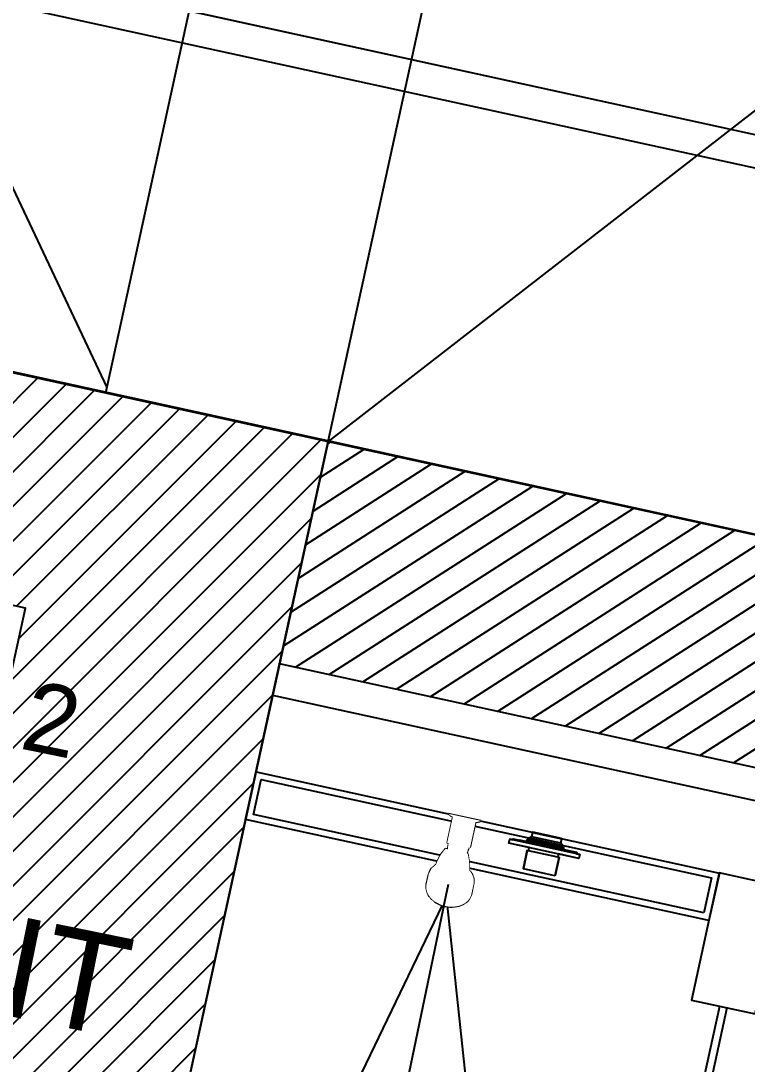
# Model space of a CAD drawing. Extents: x -678889171 to 586587, y -792238163 to 335485.
# Drawn here: x 70778 to 71895, y 26906 to 28510 of the extents above; entities that cross this region are included whole.
import ezdxf
from ezdxf import colors
from ezdxf.entities.mleader import LeaderData, LeaderLine
from ezdxf.enums import TextEntityAlignment as Align
from ezdxf.math import Vec2, Vec3

# ---------------------------------------------------------------- set-up
doc = ezdxf.new("R2010")
doc.units = 0
doc.header["$MEASUREMENT"] = 0
doc.set_wipeout_variables(frame=1)
doc.linetypes.add('XR-A-9TH-FLOOR$0$XR-A-CORE$0$$0$HIDDEN-Z', pattern=[3, 2, -1])
doc.linetypes.add('XR-Ducts$0$XR-A-CORE$0$$0$HIDDEN-Z', pattern=[3, 2, -1])
for name, color, linetype in [('E-TEXT', 3, 'Continuous'), ('XR-A-7TH8TH$0$XR-A-TYP-7-8-9-10$0$A-FURN-SANT', 252, 'Continuous'), ('XR-A-7TH8TH$0$XR-A-TYP-7-8-9-10$0$A-WALL', 252, 'Continuous'), ('XR-A-7TH8TH$0$XR-A-TYP-7-8-9-10$0$TYPICAL TYPES$0$I-GLAZ-FULL', 252, 'Continuous'), ('XR-A-7TH8TH$0$XR-A-TYP-7-8-9-10$0$TYPICAL TYPES$0$I-WALL', 252, 'Continuous'), ('XR-A-7TH8TH$0$XR-A-TYP-7-8-9-10$0$TYPICAL TYPES$0$XREF_3BR$0$WC-SERIAL', 252, 'Continuous'), ('XR-A-9TH-FLOOR$0$A-WALL', 252, 'Continuous'), ('XR-A-col-910$0$A-COLS', 252, 'Continuous'), ('XR-A-col-910$0$A-COLS-PATT', 252, 'Continuous'), ('XR-A-col-910$0$A-SITE-PATT', 252, 'Continuous'), ('XR-A-ST Cat Walk$0$A-FLOR-HRAL', 252, 'Continuous'), ('XR-A-ST Cat Walk$0$A-FLOR-STRS', 252, 'Continuous'), ('XR-Ducts$0$XR-A-CORE$0$$0$61-EGY-21-AR-1-GR-0A$0$A-FLOR-OPEN', 252, 'Continuous'), ('XR-Typ27 7th to11Th$0$XR-A-CORE$0$$0$61-EGY-21-AR-1-GR-0A$0$A-FLOR-OPEN', 252, 'Continuous'), ('XR-Typ27 7th to11Th$0$XR-A-TYP-7-8-9-10$0$A-WALL', 252, 'Continuous')]:
    doc.layers.add(name, color=color, linetype=linetype)
for name, color, linetype, lineweight in [('XR-A-9TH-FLOOR$0$XR-A-CORE$0$$0$A-DOOR-OVHD', 252, 'XR-A-9TH-FLOOR$0$XR-A-CORE$0$$0$HIDDEN-Z', 9), ('XR-A-col-910$0$MOD-COL', 252, 'Continuous', 50), ('XR-Ducts$0$XR-A-CORE$0$$0$A-DOOR-OVHD', 252, 'XR-Ducts$0$XR-A-CORE$0$$0$HIDDEN-Z', 9)]:
    doc.layers.add(name, color=color, linetype=linetype, lineweight=lineweight)
doc.styles.get("Standard").update_dxf_attribs({"font": 'arial.ttf'})
doc.styles.add('XR-A-7TH8TH$0$XR-A-TYP-7-8-9-10$0$TYPICAL TYPES$0$XREF_3BR$0$Standard', font='arial.ttf')

# ---------------------------------------------------------------- blocks, each defined once
blk = doc.blocks.new('XR-A-ST Cat Walk')
at = {"layer": 'XR-A-ST Cat Walk$0$A-FLOR-HRAL'}
for points in [[(76595.0627255122, 16849.88445540058), (76072.77008284495, 14463.19128556767), (72117.242822944, 15327.95458957181), (72521.6014110177, 17177.53748756786), (74182.5462410932, 16815.33922999782), (74299.53806806912, 17351.83261757066)], [(76546.21859427213, 16860.57327401649), (76034.61258982967, 14522.71427180532), (72176.76798754002, 15366.12204665), (72559.7745124324, 17118.03814081912), (74220.7451633357, 16755.83425256306), (74348.39001790775, 17341.17958997453)]]:
    blk.add_lwpolyline(points, dxfattribs=at)
at = {"layer": 'XR-A-ST Cat Walk$0$A-FLOR-STRS'}
blk.add_lwpolyline([(77132.39804614538, 16732.53558346568), (76546.21859427213, 16860.57327401649), (76035.52246984353, 14522.51515796741), (72176.94005018528, 15366.90908106805), (72559.7745124324, 17118.03814081912), (74220.55366888801, 16754.95610998167), (74348.39001790775, 17341.17958997453), (72101.76502749416, 17832.3401159715), (71462.66421533354, 14909.01916488496), (76493.6143836671, 13808.06982973011), (77132.39804500947, 16732.53557826532)], dxfattribs=at)
blk = doc.blocks.new('*U1542')
at = {"layer": 'XR-A-col-910$0$A-COLS-PATT'}
h = blk.add_hatch(dxfattribs=at)
h.set_pattern_fill('ANSI31', color=256, scale=300)
h.set_pattern_definition([(45, (-2250.000000000025, -50), (-26.51650429449553, 26.51650429449553), [])])
h.paths.add_polyline_path([(-18083.46579891469, 85098.79667194281), (-15333.46579891467, 85098.79667194281), (-15333.46579891467, 84748.79667194281), (-18083.46579891469, 84748.79667194281)])
at = {"layer": 'XR-A-col-910$0$A-COLS'}
blk.add_lwpolyline([(-18083.46579891469, 85098.79667194281), (-15333.46579891467, 85098.79667194281), (-15333.46579891467, 84748.79667194281), (-18083.46579891469, 84748.79667194281)], close=True, dxfattribs=at)
blk = doc.blocks.new('XR-A-col-910')
at = {"layer": 'XR-A-col-910$0$A-SITE-PATT'}
h = blk.add_hatch(dxfattribs=at)
h.set_pattern_fill('ANSI31', color=256, scale=300, angle=8.131430397627627)
h.set_pattern_definition([(44.9999999999999, (5796.23562687479, -60010.182271977), (-26.51650429449548, 26.51650429449557), [])])
h.paths.add_polyline_path([(71846.54634862689, 6122.709807082269), (73585.7250492476, 14084.98067959767), (71143.31067117541, 14618.4710785611), (71217.99932703028, 14960.4090914912), (74051.20000559404, 14341.56022869364), (72237.33264911844, 6037.35134324813)])
at = {"layer": 'XR-A-col-910$0$A-COLS'}
blk.add_lwpolyline([(71846.54634862689, 6122.709807082269), (73585.7250492476, 14084.98067959767), (71143.31067117541, 14618.4710785611), (71217.99932703028, 14960.4090914912), (74051.20000559404, 14341.56022869364), (72237.33264911844, 6037.35134324813)], close=True, dxfattribs=at)
at = {"layer": 'XR-A-col-910$0$MOD-COL', "rotation": 347.6785494931179}
blk.add_blockref('*U1542', (73558.37035953105, -72655.99174406685, 1.103375910068936e-08), dxfattribs=at)
blk = doc.blocks.new('XR-Ducts')
at = {"layer": 'XR-Ducts$0$XR-A-CORE$0$$0$61-EGY-21-AR-1-GR-0A$0$A-FLOR-OPEN'}
for p, q in [((72101.24969072378, 17832.48394689439), (73710.92190549972, 14424.47775703272)), ((73709.27582973427, 14416.31220500608), (74348.69991399508, 17341.11184002698)), ((74051.20000559403, 14341.56022869362), (74690.62408985484, 17266.35986371452)), ((77132.39804500916, 16732.53557826555), (74051.200005594, 14341.56022869387))]:
    blk.add_line(p, q, dxfattribs=at)
at = {"layer": 'XR-Ducts$0$XR-A-CORE$0$$0$A-DOOR-OVHD'}
blk.add_lwpolyline([(77132.39804500916, 16732.53557826555), (72101.24319256155, 17832.45420030737), (71462.19120926356, 14907.07087589325), (76493.61438366608, 13808.06982972947)], close=True, dxfattribs=at)
blk = doc.blocks.new('XR-Typ27 7th to11Th')
at = {"layer": 'XR-Typ27 7th to11Th$0$XR-A-CORE$0$$0$61-EGY-21-AR-1-GR-0A$0$A-FLOR-OPEN'}
for p, q in [((72101.24969072378, 17832.48394689439), (73710.92190549972, 14424.47775703272)), ((73709.27582973427, 14416.31220500608), (74348.69991399508, 17341.11184002698)), ((74051.20000559403, 14341.56022869362), (74690.62408985484, 17266.35986371452))]:
    blk.add_line(p, q, dxfattribs=at)
at = {"layer": 'XR-Typ27 7th to11Th$0$XR-A-TYP-7-8-9-10$0$A-WALL'}
for p, q in [((74051.20000559406, 14341.56022869386), (72899.13085102112, 14593.20378206608)), ((73381.63835548845, 11276.18734775519), (73976.51445135954, 13999.6364155362))]:
    blk.add_line(p, q, dxfattribs=at)
blk = doc.blocks.new('XR-A-7TH8TH$0$XR-A-TYP-7-8-9-10$0$TYPICAL TYPES$0$XREF_3BR$0$Ct370p')
at = {"layer": 'XR-A-7TH8TH$0$XR-A-TYP-7-8-9-10$0$A-FURN-SANT'}
for p, q in [((-0.01787886788537207, 5.068153140541654e-05), (-0.01787886788537207, -0.003149409473657272)), ((0.01787886788538628, -0.003416459202021827), (0.01787886788537207, 0)), ((-0.01787886788537207, -0.003149409473657272), (-0.01787886788537207, -0.04401936840407927)), ((0.01787886788538628, -0.003416459202021827), (0.01787886788538628, -0.04401936840407927)), ((-0.01253571428571831, -0.01794291607074783), (-0.01253571428571831, -0.04401936840407927)), ((0.01253571428573252, -0.01794291607075138), (0.01253571428571831, -0.04401936840407927)), ((-0.01572925277675097, -0.04401936840407927), (-0.01787886788537207, -0.04401936840407927)), ((-0.01253571428571831, -0.04401936840407927), (-0.01572925277675097, -0.04401936840407927)), ((-0.01253571428571831, -0.04401936840407927), (-0.01253571428571831, -0.04489191204963561)), ((-0.01253571428571831, -0.04489191204963561), (-0.01253571428571831, -0.0725813780138509)), ((0.01572925277675097, -0.04401936840407927), (0.01253571428571831, -0.04401936840407927)), ((0.01253571428571831, -0.04401936840407927), (0.01253571428573252, -0.04489191204963561)), ((0.01253571428573252, -0.04489191204963561), (0.01253571428573252, -0.0725813780138509)), ((0.01787886788538628, -0.04401936840407927), (0.01572925277675097, -0.04401936840407927)), ((-0.01253571428571831, -0.0725813780138509), (-0.01253571428571831, -0.07552144434122354)), ((0.01253571428573252, -0.0725813780138509), (0.01253571428573252, -0.07552144434122354)), ((-0.03530892857138213, -0.1131075047645922), (-0.03530892857138213, -0.0973796559851543)), ((0.03530892857139634, -0.1131075047645922), (0.03530892857138213, -0.0973796559851543)), ((-0.02500000000003411, -0.1197072267789316), (-0.02500000000003411, -0.1202908552428497))]:
    blk.add_line(p, q, dxfattribs=at)
for points in [[(-0.02558276480831978, 0, 0.07768893097304896), (-0.01787886788537207, -0.003149409473657272)], [(0.01787886788538628, -0.003416459202018274, 0.1146559638912077), (0.02558276480831978, 0, -2.040379481594676)], [(-0.01572925277675097, -0.04401936840407927, 0.01175441006582145), (-0.01479185217817758, -0.05346630955462217, 0.8715293411082307)], [(0.01572925277675097, -0.04401936840407927, -0.01175441006582145), (0.01479185217819179, -0.05346630955462572, -0.8715293411082307)], [(-0.01462501648335035, -0.05346630955462572), (-0.01828021807607172, -0.05346630955462572, 0.1094724859775199), (-0.02744182638629411, -0.08072540138514483, 0.08638782816952728)], [(-0.01989606771523711, -0.07544726087878928, 0.02660990824048174), (-0.02022660230849738, -0.05692614523355388, 42.43089830861947)], [(-0.01253571428571831, -0.05897033866697399, 0.1789384641164113), (-0.02004013117829118, -0.06985982463141482, -7.981731971230445)], [(-0.01253571428571831, -0.05346630955462572), (-0.01462501648335035, -0.05346630955462572, 0.1618948752590729)], [(0.01479185217819179, -0.05346630955462572), (0.01253571428573252, -0.05346630955462217, 0.1618948752590729)], [(0.01691803074659504, -0.06985982463141482, 0.1229984033059245), (0.01253571428573252, -0.06172317449055242, -7.981731971230445)], [(0.01637651817527797, -0.05346630955462572), (0.01479185217819179, -0.05346630955462572, 0.1618948752590729)], [(0.02414479263872238, -0.07803803796699071, 0.07994677568552638), (0.01637651817527797, -0.05346630955462572, -0.2371822571315181)], [(0.01693986077971488, -0.07407566606781302, -0.01704061555800538), (0.01678265095101494, -0.05509211075103693, -135.1754357065881)], [(-0.01253571428571831, -0.0725813780138509, 0.007695850881152427), (-0.01392019267694877, -0.0729886035620595, 0.08582688903698608), (-0.02496718282925769, -0.07863759292597905, 0.02845035186401349), (-0.02744182638629411, -0.08072540138514483, 0.1267266876470203)], [(0.02414479263872238, -0.07803803796699071, 0.07879074585196283), (0.01392019267696298, -0.0729886035620595, 0.007695850881154122), (0.01253571428573252, -0.07258137801384734, 0.0755080478063295)], [(0.03530892857138213, -0.09737965598515075, 0.1267266876470196), (0.03280341146738408, -0.08765289908176399, 0.07566636179296912), (0.02758178325925087, -0.08085871515328691, 0.03014889810885108), (0.02496718282925769, -0.07863759292597905, 0.006988881818005764), (0.02414479263872238, -0.07803803796699071, 0.007695850881154122)], [(-0.02744182638629411, -0.08072540138514483, 0.01178267698383225), (-0.02839453364059352, -0.08167026263265953, 0.06553096877080353), (-0.03280341146736987, -0.08765289908176399, 0.1267266876470203), (-0.03530892857138213, -0.09737965598515075, 0.1267266876470189)], [(-0.03530892857138213, -0.09737965598515075, 0.1267266876470189), (-0.03280341146736987, -0.1071064128885411, 0.1060572036859059), (-0.02496718282925769, -0.1161217190443224, 0.08582688903697783), (-0.01392019267694877, -0.121770708408242, 0.07550804780632711), (0, -0.1238849357502829, 0.07550804780627629), (0.01392019267696298, -0.121770708408242, 0.08582688903695451), (0.02496718282925769, -0.1161217190443224, 0.1060572036858709), (0.03280341146738408, -0.1071064128885411, 0.1267266876470189), (0.03530892857138213, -0.09737965598515075, 0.1267266876470196)], [(-0.03530892857136791, -0.1078148961091898, 0.1267266876470189), (-0.03280341146738408, -0.1175416530125872, 0.1060572036859059), (-0.02496718282925769, -0.1265569591683686, 0.08582688903697783), (-0.01392019267694877, -0.1322059485322882, 0.07550804780632711), (0, -0.1343201758743291, 0.07550804780627629), (0.01392019267694877, -0.1322059485322882, 0.08582688903695451), (0.02496718282925769, -0.1265569591683686, 0.1060572036858709), (0.03280341146736987, -0.1175416530125872, 0.1267266876470182), (0.03530892857138213, -0.1078148961091969, 0.1267266876470196)], [(0.03525518894528545, -0.0988496891488353, 0.01827226931952903), (0.03530892857138213, -0.09737965598515075, 0.1267266876470196)], [(-0.03530892857138213, -0.1131075047645922, 0.1267266876470189), (-0.03280341146736987, -0.1228342616679825, 0.1060572036859059), (-0.02496718282924348, -0.1318495678237603, 0.07797044952644439), (-0.0150000000000432, -0.1371442304635195, 0.00780421401378509), (-0.01392019267694877, -0.1374985571876834, 0.07550804780632711), (1.4210854715202e-14, -0.1396127845297244, 0.07550804780627629), (0.01392019267694877, -0.1374985571876834, 0.007804214013386815), (0.01499999999998636, -0.1371442304635409, 0.07797044952682124), (0.02496718282925769, -0.1318495678237639, 0.1060572036858709), (0.03280341146738408, -0.1228342616679825, 0.1267266876470182), (0.03530892857139634, -0.1131075047645886, 0.1267266876470196)]]:
    blk.add_lwpolyline(points, format="xyb", dxfattribs=at)
blk.add_lwpolyline([(0.02558276480831978, 0), (-0.02558276480831978, 0)], dxfattribs=at)
for centre, start, end in [((0, -0.02824655702448453), 39.41825116165834, 140.5817488383417), ((0, -0.06521780338748329), 219.4182511616583, 320.5817488383416)]:
    blk.add_arc(centre, 0.016226803430033, start, end, dxfattribs=at)
blk.add_point((0, 0), dxfattribs=at)
blk.add_point((0, 0), dxfattribs=at)
at = {"layer": 'XR-A-7TH8TH$0$XR-A-TYP-7-8-9-10$0$TYPICAL TYPES$0$XREF_3BR$0$WC-SERIAL', "style": 'XR-A-7TH8TH$0$XR-A-TYP-7-8-9-10$0$TYPICAL TYPES$0$XREF_3BR$0$Standard', "flags": 3}
blk.add_attdef('SERIAL', text='', height=0.02360326905531001, dxfattribs=at).set_placement((0.0130532690651961, 0.05452467059470933), align=Align.TOP_CENTER)
blk.add_wipeout([(-0.02839453364058997, -0.0816702626326613), (-0.032803411467362376, -0.08765289908174576), (-0.035308928571382125, -0.09737965598514911), (-0.03513679261940217, -0.10000674821827149), (-0.035308928571382125, -0.11310750476459826), (-0.03467248986133499, -0.11812964115800437), (-0.033993760510531226, -0.12026481073413121), (-0.031695355741106726, -0.12467462868254879), (-0.030490269089041264, -0.12637591477743948), (-0.028346489952548532, -0.12886672461713916), (-0.024967182829266524, -0.13184956782375729), (-0.021371133534733116, -0.13422966254844446), (-0.017323552462297147, -0.1362513712598825), (-0.00703991692808251, -0.1390812141457661), (6.696011059769075e-16, -0.1396127845297244), (0.005620773878851147, -0.139274627884591), (0.013920192676947787, -0.13749855718768556), (0.020190005027680258, -0.13488547200651044), (0.02233428510021325, -0.13365121796996146), (0.02567204471788744, -0.13130298177381222), (0.027488375807570825, -0.12971762033347728), (0.029363366228942582, -0.12775745899427493), (0.03177518316015842, -0.12455201528391228), (0.03280341146736399, -0.12283426166800142), (0.033889404091870946, -0.1205333833372578), (0.03467248986133691, -0.11812964115800546), (0.03505092580157832, -0.11632032304389985), (0.035226757443684475, -0.11492463414783145), (0.03525518894527128, -0.09884968914884064), (0.03516878923647389, -0.0950083217197212), (0.0343316738184169, -0.09118326864711426), (0.03357468858506902, -0.08920509166864764), (0.032803411467381985, -0.08765289908178124), (0.03044964295292045, -0.08405825631295502), (0.028559559154060176, -0.08184327687054713), (0.026307965238111714, -0.0797087403786561), (0.02414479263872283, -0.07803803796698908), (0.02324096298334781, -0.073017158311699), (0.022123742917416853, -0.06842594185726633), (0.021242870636791006, -0.06544164951281173), (0.0201925343555967, -0.06233881264188698), (0.0191060817703759, -0.059498559440669674), (0.016376518175270447, -0.0534663095546275), (0.014791852178182043, -0.05346630955462772), (0.01572925277675074, -0.04401936840408105), (0.01787886788537565, -0.04401936840408105), (0.017878867885375654, -0.0034164592020207996), (0.020121158207026823, -0.0028407759444120106), (0.021926675058301388, -0.0021498784647211167), (0.021926675058301388, -0.0021498784647211167), (0.024004295130082513, -0.0010672618770981024), (0.025582764808324696, -2.192690473634684e-15), (-0.025582764808324648, -2.192690473634684e-15), (-0.02378662134005614, -0.0009930409011280616), (-0.021853153474450663, -0.001873958494964939), (-0.020575596694578823, -0.0023587994849084415), (-0.020575596694578823, -0.0023587994849084415), (-0.01946005001652149, -0.0027230121892906356), (-0.017878867885372064, -0.003149409473656911), (-0.017878867885372067, -0.04401936840408105), (-0.015729252776750732, -0.04401936840408105), (-0.015580575470557986, -0.04587380324414114), (-0.015488738554514344, -0.04692407161761755), (-0.015316074087542026, -0.04874834827487015), (-0.015166352557749811, -0.05020355091019821), (-0.015050918956778672, -0.051260517345502354), (-0.014791852178182005, -0.05346630955462772), (-0.018280218076060603, -0.0534663095546275), (-0.019384244511312924, -0.05536903704173768), (-0.02080808552752319, -0.05806251593796133), (-0.02249592725032002, -0.061712856327344495), (-0.024053661834728388, -0.06572352555650926), (-0.024880769824878343, -0.06823454724151651), (-0.025443293367637523, -0.07016776449430454), (-0.025931618594867437, -0.07205379279538934), (-0.026341109692625625, -0.0738439260005801), (-0.026667490832388806, -0.07546551205610233), (-0.027050055755886503, -0.07770669123854557), (-0.027227850398762556, -0.0789455016305114), (-0.02744182638629166, -0.08072540138514761)]).dxf.layer = 'XR-A-7TH8TH$0$XR-A-TYP-7-8-9-10$0$A-FURN-SANT'
blk = doc.blocks.new('XR-A-7TH8TH$0$XR-A-TYP-7-8-9-10$0$TYPICAL TYPES$0$XREF_3BR$0$SHOWER C')
at = {"layer": 'XR-A-7TH8TH$0$XR-A-TYP-7-8-9-10$0$A-FURN-SANT'}
for p, q in [((4659.622074720661, 6577.178021889929), (4656.622129527903, 6574.178076697182)), ((4660.122065586103, 6584.177894006327), (4659.622074720646, 6583.677903140851)), ((4659.622074720646, 6583.677903140851), (4705.621234342638, 6583.677903140851)), ((4659.622074720646, 6583.677903140851), (4659.622074720661, 6577.178021889929)), ((4705.621234342638, 6577.178021889929), (4659.622074720661, 6577.178021889929)), ((4705.121243477166, 6584.177894006323), (4660.122065586103, 6584.177894006327)), ((4705.621234342638, 6583.677903140851), (4705.121243477166, 6584.177894006323)), ((4705.621234342638, 6577.178021889929), (4705.621234342638, 6583.677903140851)), ((4708.621179535352, 6574.178076697186), (4705.621234342638, 6577.178021889929)), ((4737.620649731856, 6566.166534751723), (4627.622659331457, 6566.178222849889)), ((4737.620649731856, 6560.166644366236), (4627.622659331457, 6560.178332464402)), ((4732.620741077269, 6568.166498213555), (4642.62238529513, 6568.178186311703)), ((4654.622166066089, 6572.178113235346), (4653.622184335174, 6571.178131504446)), ((4653.622184335174, 6571.178131504446), (4711.621124728095, 6571.178131504446)), ((4653.622184335174, 6571.178131504446), (4653.62218433516, 6568.178186311703)), ((4710.621142997181, 6572.178113235354), (4654.622166066089, 6572.178113235346)), ((4708.621179535352, 6574.178076697186), (4656.622129527903, 6574.178076697182)), ((4656.622129527903, 6574.178076697182), (4656.622129527917, 6572.178113235354)), ((4657.542112720352, 6572.17811323535), (4657.542112720352, 6575.09805988954)), ((4707.701196342961, 6572.178113235354), (4707.701196342947, 6575.098059889544)), ((4708.621179535352, 6572.178113235354), (4708.621179535352, 6574.178076697186)), ((4711.621124728095, 6571.178131504446), (4710.621142997181, 6572.178113235354)), ((4711.621124728095, 6568.17818631171), (4711.621124728095, 6571.178131504446)), ((4657.622111258832, 6555.069625797478), (4657.622111258832, 6526.667256380661)), ((4659.622074720661, 6555.269622143613), (4659.622074720661, 6555.269622143613)), ((4659.622074720661, 6555.269622143613), (4659.622074720675, 6555.069625797481)), ((4705.621234342638, 6555.069625797481), (4659.622074720675, 6555.069625797481)), ((4705.621234342638, 6555.069625797481), (4705.621234342652, 6555.269622143616)), ((4707.621197804438, 6555.269622143616), (4707.621197804438, 6555.269622143616)), ((4707.621197804438, 6526.667256380668), (4707.621197804438, 6555.069625797478))]:
    blk.add_line(p, q, dxfattribs=at)
blk.add_lwpolyline([(4693.121462706222, 6526.167265515218), (4693.121462706222, 6526.167265515218), (4658.122102124275, 6526.167265515218, -0.4142135623698984), (4657.622111258832, 6526.667256380664), (4657.622111258832, 6555.069625797481), (4659.622074720675, 6555.069625797481), (4659.622074720661, 6555.269622143616), (4659.622074720661, 6555.269622143616), (4659.622074720661, 6555.269622143616), (4659.622074720661, 6555.269622143616), (4659.622074720661, 6560.158332829789), (4627.622659331457, 6560.158332829789), (4627.622659331457, 6566.178222849889), (4632.622567986, 6566.178222849889), (4632.622567986, 6568.17818631171), (4732.620741077269, 6568.166498213559), (4732.620741077284, 6566.166534751723), (4737.620649731856, 6566.166534751723), (4737.620649731856, 6560.166644366236), (4705.621234342638, 6560.158332829789), (4705.621234342652, 6555.269622143616), (4705.621234342652, 6555.269622143616), (4705.621234342652, 6555.269622143616), (4705.621234342652, 6555.269622143616), (4705.621234342638, 6555.069625797481), (4707.621197804438, 6555.069625797481), (4707.621197804438, 6526.667256380668, -0.4142135623698984), (4707.121206938995, 6526.167265515218), (4693.121462706222, 6526.167265515218)], format="xyb", dxfattribs=at)
blk = doc.blocks.new('XR-A-7TH8TH')
at = {"layer": 'XR-A-7TH8TH$0$XR-A-TYP-7-8-9-10$0$A-FURN-SANT', "extrusion": (2.896753460843926e-09, 1.360368729819382e-08, 1), "elevation": 0.01515279740466789}
for points in [[(74636.39666331724, 13604.70868103288), (73924.2534096396, 13760.37351034498), (73940.25759572968, 13833.64605655166), (74652.40084940627, 13677.98122723966)], [(74628.76088196762, 13616.61224533928), (73936.1569739461, 13768.00929169384), (73947.89337707845, 13821.74249224545), (74640.49728510018, 13670.34544589075)]]:
    blk.add_lwpolyline(points, close=True, dxfattribs=at)
at = {"layer": 'XR-A-7TH8TH$0$XR-A-TYP-7-8-9-10$0$A-FURN-SANT', "extrusion": (-1.235520012954281e-10, 1.424787259633737e-08, 1), "elevation": 0.01515279998491314}
blk.add_lwpolyline([(74382.55892170707, 12238.9371841437), (74233.12110633153, 13642.27129818814), (73619.91936920397, 12368.25474895434)], dxfattribs=at)
at = {"layer": 'XR-A-7TH8TH$0$XR-A-TYP-7-8-9-10$0$A-WALL'}
for p, q in [((74989.15881497617, 14136.68425681877), (74051.20000559394, 14341.56022869352)), ((73381.63835548845, 11276.18734775519), (73965.86992506053, 13950.90387202463))]:
    blk.add_line(p, q, dxfattribs=at)
at = {"layer": 'XR-A-7TH8TH$0$XR-A-TYP-7-8-9-10$0$TYPICAL TYPES$0$I-GLAZ-FULL', "extrusion": (-1.235520012954281e-10, 1.424787259633737e-08, 1)}
blk.add_lwpolyline([(74664.10524497072, 13470.70920039961), (74558.41265403065, 12985.2903122568), (74546.70478645522, 12987.9220107274), (74653.14402517083, 13473.1034329221)], dxfattribs=at)
at = {"layer": 'XR-A-7TH8TH$0$XR-A-TYP-7-8-9-10$0$TYPICAL TYPES$0$I-WALL', "extrusion": (2.085235211505644e-07, -3.027835877783263e-08, 0.9999999999999779), "elevation": 0.01515262588727669}
blk.add_lwpolyline([(74750.05590744148, 13656.65067754576), (74652.35933415464, 13677.99030190951), (74609.68008542724, 13482.59715533548), (74707.37665871377, 13461.2575309717)], close=True, dxfattribs=at)
at = {"layer": 'XR-A-7TH8TH$0$XR-A-TYP-7-8-9-10$0$A-FURN-SANT', "extrusion": (2.965677932517757e-09, 1.358827641710884e-08, 1), "rotation": 347.6789607068406}
blk.add_blockref('XR-A-7TH8TH$0$XR-A-TYP-7-8-9-10$0$TYPICAL TYPES$0$XREF_3BR$0$SHOWER C', (68408.07838032757, 8302.420398886912, 0.01555841668688998), dxfattribs=at)
at = {"layer": 'XR-A-7TH8TH$0$XR-A-TYP-7-8-9-10$0$A-FURN-SANT', "extrusion": (2.965677932520726e-09, 1.358827641710874e-08, 0.9999999999999999), "xscale": 1000.000000000004, "yscale": 1000.000000000004, "zscale": 1000.000000000004, "rotation": 347.6789607068406}
blk.add_blockref('XR-A-7TH8TH$0$XR-A-TYP-7-8-9-10$0$TYPICAL TYPES$0$XREF_3BR$0$Ct370p', (74260.92167083251, 13763.55117535931, 0.01555842276149642), dxfattribs=at)
at = {"layer": 'XR-A-7TH8TH$0$XR-A-TYP-7-8-9-10$0$A-FURN-SANT', "extrusion": (-1.235520012954281e-10, 1.424787259633737e-08, 1)}
blk.add_line((73918.14506243459, 12134.80545873978, 0.01515516236271262), (74236.04407247678, 13661.029551214, 0.01515516236271262), dxfattribs=at)
at = {"layer": 'XR-A-7TH8TH$0$XR-A-TYP-7-8-9-10$0$A-WALL'}
blk.add_line((74904.35081608634, 13745.76153177617), (73965.86992506053, 13950.90387202463), dxfattribs=at)

msp = doc.modelspace()

# ---------------------------------------------------------------- block references
at = {"layer": 'XR-A-9TH-FLOOR$0$A-WALL'}
msp.add_blockref('XR-A-ST Cat Walk', (-2800.434649049275, 13522.11598560929), dxfattribs=at)

# ---------------------------------------------------------------- next in the draw order: block references
msp.add_blockref('XR-A-col-910', (-2800.434649049275, 13522.11598560929), dxfattribs=at)

# ---------------------------------------------------------------- next in the draw order: block references
msp.add_blockref('XR-Ducts', (-2800.434649049275, 13522.11598560929), dxfattribs=at)

# ---------------------------------------------------------------- next in the draw order: linework, layer by layer
at = {"layer": 'XR-A-9TH-FLOOR$0$XR-A-CORE$0$$0$A-DOOR-OVHD'}
msp.add_lwpolyline([(74331.96339595989, 30254.65156387484), (69300.80854351228, 31354.57018591666), (68661.75656021429, 28429.18686150253), (73693.1797346168, 27330.18581533876)], close=True, dxfattribs=at)

# ---------------------------------------------------------------- next in the draw order: block references
at = {"layer": 'XR-A-9TH-FLOOR$0$A-WALL'}
msp.add_blockref('XR-Typ27 7th to11Th', (-2800.434649049275, 13522.11598560929), dxfattribs=at)

# ---------------------------------------------------------------- next in the draw order: block references
msp.add_blockref('XR-A-7TH8TH', (-2800.434649049275, 13522.11598560929), dxfattribs=at)

# ---------------------------------------------------------------- next in the draw order: leaders
at = {"layer": 'E-TEXT', "color": 30}
ml = msp.add_multileader_mtext('Standard', dxfattribs=at)
ml.set_content('\\C30;CT9/DP-T-8 {\\A1;3(1x3)mm\\H0.7x;\\S2^ ;\\H1.42857x; \\P∅ 25 mm PVC CONDUIT}', color=3)
ml.set_leader_properties(color=30)
ml.build(insert=Vec2(0, 0))
ml.multileader.update_dxf_attribs({"text_right_attachment_type": 6, "dogleg_length": 0.2763936738358556, "arrow_head_size": 153.5520410199195, "scale": 2})
ctx = ml.context
ctx.base_point, ctx.scale, ctx.char_height, ctx.arrow_head_size, ctx.landing_gap_size, ctx.plane_origin, ctx.plane_x_axis, ctx.plane_y_axis = Vec3(68639.65744359899, 27854.57321598502, -8.801456210614492e-07), 2, 153.5520410199195, 153.5520410199195, 3.071040820398391, Vec3(62707.57935081524, 39118.54990729345, 4.561070665106695e-05), Vec3(0.9799151539646329, -0.1994148716381752, 1.067544118916412e-11), Vec3(0.1994148716381752, 0.9799151539646329, 4.726316308033554e-09)
ctx.right_attachment = 6
notes = []
notes.append((ctx, [(0, (1, 1, 0), (68639.11575890008, 27854.683450003, -8.801515223102694e-07), (0.9799151539646329, -0.1994148716381752, 1.067544118916412e-11), 0.5527873476717117, [(1, [(66473.0293735452, 29047.13154260442, 2.575809837690669e-06)], 0, [])])]))
ctx.mtext.insert, ctx.mtext.text_direction, ctx.mtext.rotation, ctx.mtext.width, ctx.mtext.defined_height, ctx.mtext.flow_direction, ctx.mtext.extrusion = Vec3(68658.59325359388, 27932.22262206487, -5.02641274791165e-07), Vec3(0.9799151539646329, -0.1994148716381752, 1.067544118916329e-11), 6.082424544163219, 2517.586958115766, 582.9320752441894, 5, Vec3(-9.529587864844292e-10, -4.629260130937769e-09, 1)
for ctx, leaders in notes:
    for number, flags, end, landing, length, lines in leaders:
        leader = LeaderData()
        leader.index, (leader.has_last_leader_line, leader.has_dogleg_vector, leader.attachment_direction) = number, flags
        leader.last_leader_point, leader.dogleg_vector, leader.dogleg_length = Vec3(end), Vec3(landing), length
        for number, points, colour, breaks in lines:
            line = LeaderLine()
            line.index, line.vertices, line.color, line.breaks = number, Vec3.list(points), colors.encode_raw_color(colour), breaks
            leader.lines.append(line)
        ctx.leaders.append(leader)

doc.saveas('drawing.dxf')
